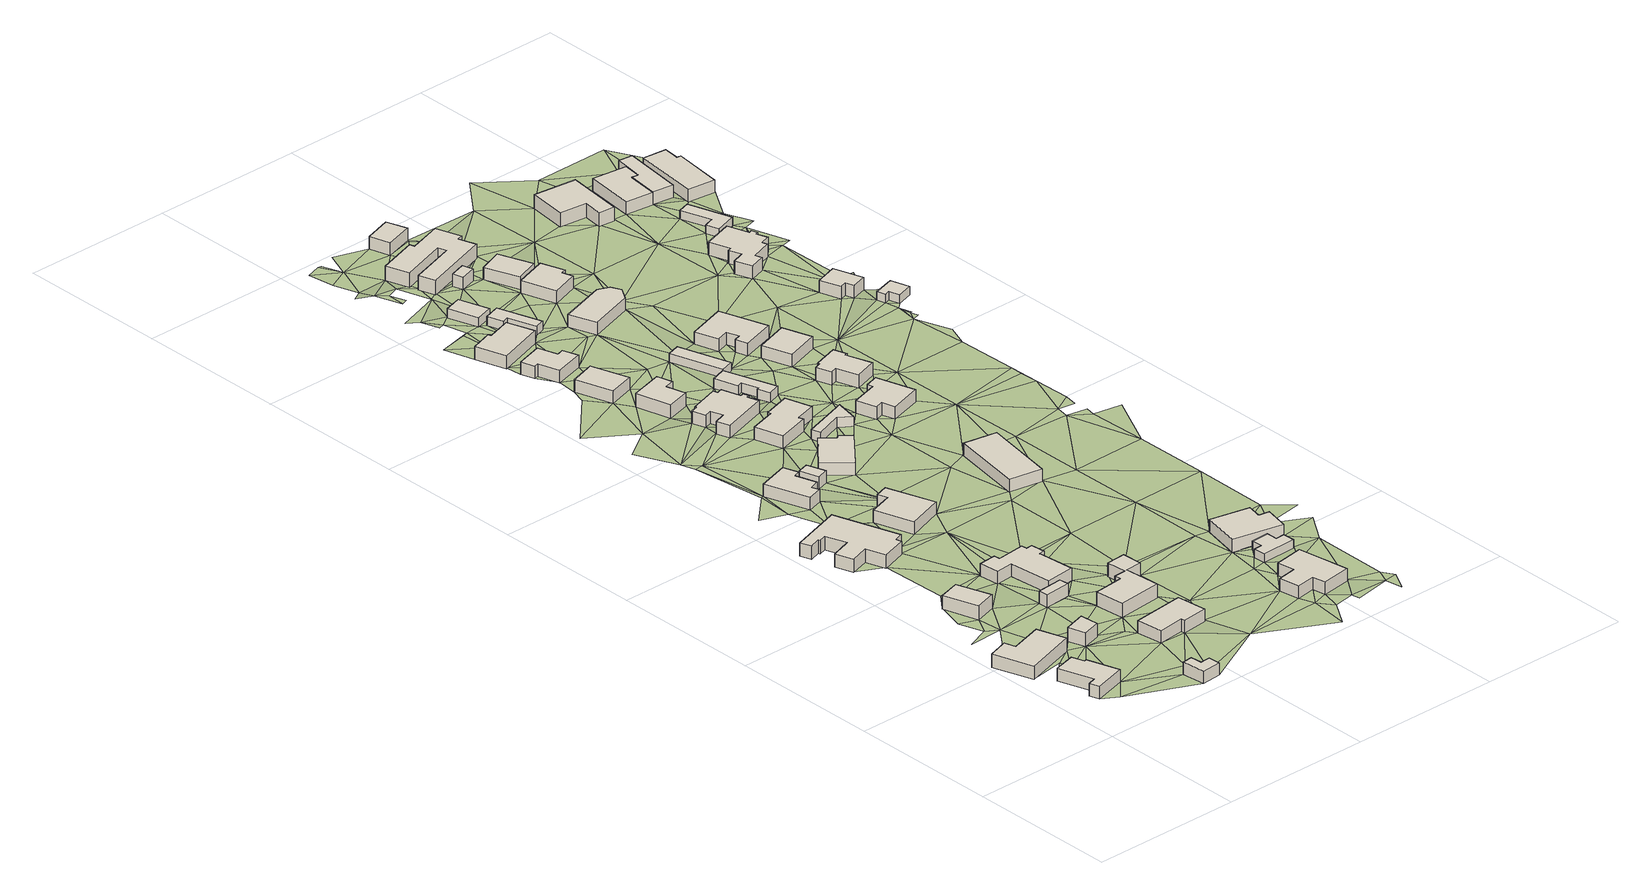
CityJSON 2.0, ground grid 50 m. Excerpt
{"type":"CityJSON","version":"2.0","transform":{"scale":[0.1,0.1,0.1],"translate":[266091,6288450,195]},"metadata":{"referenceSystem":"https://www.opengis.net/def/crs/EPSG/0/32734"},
"CityObjects":{
"building1":{"type":"Building","attributes":{"address":"33 Khorhamer Street Mamre 7347 Cape Town","building":"house","building:levels":"1","building_height":4.1,"roof_height":201.24,"ground_height":197.14,"plus_code":"4FRWFFJJ+WM4"},"geometry":[{"type":"Solid","lod":"1","boundaries":[[[[0,1,2,3]],[[1,4,5,2]],[[4,6,7,5]],[[6,8,9,7]],[[8,10,11,9]],[[10,12,13,11]],[[12,14,15,13]],[[14,0,3,15]],[[3,2,5,7,9,11,13,15]],[[14,12,10,8,6,4,1,0]]]]}]},
"building2":{"type":"Building","attributes":{"address":"31 Khorhamer Street Mamre 7347 Cape Town","building":"house","building:levels":"1","building_height":4.1,"roof_height":201.37,"ground_height":197.27,"plus_code":"4FRWFFJJ+XMM"},"geometry":[{"type":"Solid","lod":"1","boundaries":[[[[16,17,18,19]],[[17,20,21,18]],[[20,22,23,21]],[[22,24,25,23]],[[24,26,27,25]],[[26,16,19,27]],[[19,18,21,23,25,27]],[[26,24,22,20,17,16]]]]}]},
"building3":{"type":"Building","attributes":{"address":"3 Dias Street Mamre 7347 Cape Town","building":"house","building:levels":"1","building_height":4.1,"roof_height":201.89,"ground_height":197.79,"plus_code":"4FRWFFMJ+4M5"},"geometry":[{"type":"Solid","lod":"1","boundaries":[[[[28,29,30,31]],[[29,32,33,30]],[[32,34,35,33]],[[34,28,31,35]],[[31,30,33,35]],[[34,32,29,28]]]]}]},
"building4":{"type":"Building","attributes":{"address":"36 Akkerboom Avenue Mamre 7347 Cape Town","building":"yes","building:levels":"1","building_height":4.1,"roof_height":201.67,"ground_height":197.57,"plus_code":"4FRWFFJJ+RQQ"},"geometry":[{"type":"Solid","lod":"1","boundaries":[[[[36,37,38,39]],[[37,40,41,38]],[[40,42,43,41]],[[42,44,45,43]],[[44,46,47,45]],[[46,36,39,47]],[[39,38,41,43,45,47]],[[46,44,42,40,37,36]]]]}]},
"building5":{"type":"Building","attributes":{"address":"Khorhamer Street Mamre 7347 Cape Town","building":"yes","building:levels":"1","building_height":4.1,"roof_height":201.79,"ground_height":197.69,"plus_code":"4FRWFFJJ+XQC"},"geometry":[{"type":"Solid","lod":"1","boundaries":[[[[48,49,50,51]],[[49,52,53,50]],[[52,54,55,53]],[[54,48,51,55]],[[51,50,53,55]],[[54,52,49,48]]]]}]},
"building6":{"type":"Building","attributes":{"address":"4 Dias Street Mamre 7347 Cape Town","building":"house","building:levels":"1","building_height":4.1,"roof_height":201.87,"ground_height":197.77,"plus_code":"4FRWFFMJ+7PC"},"geometry":[{"type":"Solid","lod":"1","boundaries":[[[[56,57,58,59]],[[57,60,61,58]],[[60,62,63,61]],[[62,64,65,63]],[[64,66,67,65]],[[66,68,69,67]],[[68,70,71,69]],[[70,72,73,71]],[[72,74,75,73]],[[74,76,77,75]],[[76,78,79,77]],[[78,80,81,79]],[[80,82,83,81]],[[82,56,59,83]],[[59,58,61,63,65,67,69,71,73,75,77,79,81,83]],[[82,80,78,76,74,72,70,68,66,64,62,60,57,56]]]]}]},
"building7":{"type":"Building","attributes":{"address":"Dias Street Mamre 7347 Cape Town","building":"yes","building:levels":"1","building_height":4.1,"roof_height":201.9,"ground_height":197.8,"plus_code":"4FRWFFMJ+3Q5"},"geometry":[{"type":"Solid","lod":"1","boundaries":[[[[84,85,86,87]],[[85,88,89,86]],[[88,90,91,89]],[[90,84,87,91]],[[87,86,89,91]],[[90,88,85,84]]]]}]},
"building8":{"type":"Building","attributes":{"address":"Akkerboom Avenue Mamre 7347 Cape Town","building":"house","building:levels":"1","building_height":4.1,"roof_height":201.79,"ground_height":197.69,"plus_code":"4FRWFFJJ+WRH"},"geometry":[{"type":"Solid","lod":"1","boundaries":[[[[92,93,94,95]],[[93,96,97,94]],[[96,98,99,97]],[[98,100,101,99]],[[100,102,103,101]],[[102,92,95,103]],[[95,94,97,99,101,103]],[[102,100,98,96,93,92]]]]}]},
"building9":{"type":"Building","attributes":{"address":"Dias Street Mamre 7347 Cape Town","building":"house","building:levels":"1","building_height":4.1,"roof_height":201.9,"ground_height":197.8,"plus_code":"4FRWFFMJ+3RM"},"geometry":[{"type":"Solid","lod":"1","boundaries":[[[[104,105,106,107]],[[105,108,109,106]],[[108,110,111,109]],[[110,112,113,111]],[[112,114,115,113]],[[114,116,117,115]],[[116,118,119,117]],[[118,120,121,119]],[[120,122,123,121]],[[122,124,125,123]],[[124,126,127,125]],[[126,104,107,127]],[[107,106,109,111,113,115,117,119,121,123,125,127]],[[126,124,122,120,118,116,114,112,110,108,105,104]]]]}]},
"building10":{"type":"Building","attributes":{"address":"28 Henning Huizen Street Mamre 7347 Cape Town","building":"house","building:levels":"1","building_height":4.1,"roof_height":201.68,"ground_height":197.58,"plus_code":"4FRWFFMJ+9PP"},"geometry":[{"type":"Solid","lod":"1","boundaries":[[[[128,129,130,131]],[[129,132,133,130]],[[132,134,135,133]],[[134,136,137,135]],[[136,138,139,137]],[[138,140,141,139]],[[140,142,143,141]],[[142,128,131,143]],[[131,130,133,135,137,139,141,143]],[[142,140,138,136,134,132,129,128]]]]}]},
"building11":{"type":"Building","attributes":{"address":"34 Akkerboom Avenue Mamre 7347 Cape Town","building":"yes","building:levels":"1","building_height":4.1,"roof_height":202.34,"ground_height":198.24,"plus_code":"4FRWFFMJ+2V6"},"geometry":[{"type":"Solid","lod":"1","boundaries":[[[[144,145,146,147]],[[145,148,149,146]],[[148,150,151,149]],[[150,152,153,151]],[[152,154,155,153]],[[154,156,157,155]],[[156,158,159,157]],[[158,160,161,159]],[[160,162,163,161]],[[162,144,147,163]],[[147,146,149,151,153,155,157,159,161,163]],[[162,160,158,156,154,152,150,148,145,144]]]]}]},
"building12":{"type":"Building","attributes":{"address":"2 Dias Street Mamre 7347 Cape Town","building":"house","building:levels":"1","building_height":4.1,"roof_height":202.18,"ground_height":198.08,"plus_code":"4FRWFFMJ+7QH"},"geometry":[{"type":"Solid","lod":"1","boundaries":[[[[164,165,166,167]],[[165,168,169,166]],[[168,170,171,169]],[[170,172,173,171]],[[172,174,175,173]],[[174,164,167,175]],[[167,166,169,171,173,175]],[[174,172,170,168,165,164]]]]}]},
"building13":{"type":"Building","attributes":{"building":"garage","building:levels":"1","building_height":4.1,"roof_height":202.07,"ground_height":197.97,"plus_code":"4FRWFFMJ+9QV"},"geometry":[{"type":"Solid","lod":"1","boundaries":[[[[176,177,178,179]],[[177,180,181,178]],[[180,182,183,181]],[[182,176,179,183]],[[179,178,181,183]],[[182,180,177,176]]]]}]},
"building14":{"type":"Building","attributes":{"address":"30 Henning Huizen Street Mamre 7347 Cape Town","building":"house","building:levels":"1","building_height":4.1,"roof_height":202.07,"ground_height":197.97,"plus_code":"4FRWFFMJ+CR4"},"geometry":[{"type":"Solid","lod":"1","boundaries":[[[[184,185,186,187]],[[185,188,189,186]],[[188,190,191,189]],[[190,192,193,191]],[[192,194,195,193]],[[194,184,187,195]],[[187,186,189,191,193,195]],[[194,192,190,188,185,184]]]]}]},
"building15":{"type":"Building","attributes":{"address":"17 Groenkloof Street Mamre 7347 Cape Town","building":"house","building:levels":"1","building_height":4.1,"roof_height":201.27,"ground_height":197.17,"plus_code":"4FRWFFMJ+MPQ"},"geometry":[{"type":"Solid","lod":"1","boundaries":[[[[196,197,198,199]],[[197,200,201,198]],[[200,202,203,201]],[[202,196,199,203]],[[199,198,201,203]],[[202,200,197,196]]]]}]},
"building16":{"type":"Building","attributes":{"address":"19 Groenkloof Street Mamre 7347 Cape Town","building":"house","building:levels":"1","building_height":4.1,"roof_height":201.68,"ground_height":197.58,"plus_code":"4FRWFFMJ+JQ3"},"geometry":[{"type":"Solid","lod":"1","boundaries":[[[[204,205,206,207]],[[205,208,209,206]],[[208,210,211,209]],[[210,212,213,211]],[[212,214,215,213]],[[214,204,207,215]],[[207,206,209,211,213,215]],[[214,212,210,208,205,204]]]]}]},
"building17":{"type":"Building","attributes":{"address":"15 Groenkloof Street Mamre 7347 Cape Town","building":"yes","building:levels":"1","building_height":4.1,"roof_height":201.09,"ground_height":196.99,"plus_code":"4FRWFFMJ+PPW"},"geometry":[{"type":"Solid","lod":"1","boundaries":[[[[216,217,218,219]],[[217,220,221,218]],[[220,222,223,221]],[[222,224,225,223]],[[224,226,227,225]],[[226,228,229,227]],[[228,230,231,229]],[[230,216,219,231]],[[219,218,221,223,225,227,229,231]],[[230,228,226,224,222,220,217,216]]]]}]},
"building18":{"type":"Building","attributes":{"address":"21 Groenkloof Street Mamre 7347 Cape Town","building":"house","building:levels":"1","building_height":4.1,"roof_height":201.68,"ground_height":197.58,"plus_code":"4FRWFFMJ+GRR"},"geometry":[{"type":"Solid","lod":"1","boundaries":[[[[232,233,234,235]],[[233,236,237,234]],[[236,238,239,237]],[[238,240,241,239]],[[240,242,243,241]],[[242,244,245,243]],[[244,246,247,245]],[[246,248,249,247]],[[248,250,251,249]],[[250,252,253,251]],[[252,254,255,253]],[[254,256,257,255]],[[256,258,259,257]],[[258,260,261,259]],[[260,262,263,261]],[[262,232,235,263]],[[235,234,237,239,241,243,245,247,249,251,253,255,257,259,261,263]],[[262,260,258,256,254,252,250,248,246,244,242,240,238,236,233,232]]]]}]},
"building19":{"type":"Building","attributes":{"address":"13 Groenkloof Street Mamre 7347 Cape Town","building":"house","building:levels":"1","building_height":4.1,"roof_height":201.09,"ground_height":196.99,"plus_code":"4FRWFFMJ+RP4"},"geometry":[{"type":"Solid","lod":"1","boundaries":[[[[264,265,266,267]],[[265,268,269,266]],[[268,270,271,269]],[[270,272,273,271]],[[272,274,275,273]],[[274,264,267,275]],[[267,266,269,271,273,275]],[[274,272,270,268,265,264]]]]}]},
"building20":{"type":"Building","attributes":{"address":"23 Groenkloof Street Mamre 7347 Cape Town","building":"house","building:levels":"1","building_height":4.1,"roof_height":201.88,"ground_height":197.78,"plus_code":"4FRWFFMJ+FRW"},"geometry":[{"type":"Solid","lod":"1","boundaries":[[[[276,277,278,279]],[[277,280,281,278]],[[280,282,283,281]],[[282,284,285,283]],[[284,286,287,285]],[[286,288,289,287]],[[288,290,291,289]],[[290,276,279,291]],[[279,278,281,283,285,287,289,291]],[[290,288,286,284,282,280,277,276]]]]}]},
"building21":{"type":"Building","attributes":{"address":"23 Akkerboom Avenue Mamre 7347 Cape Town","building":"house","building:levels":"1","building_height":4.1,"roof_height":202.35,"ground_height":198.25,"plus_code":"4FRWFFJM+V2Q"},"geometry":[{"type":"Solid","lod":"1","boundaries":[[[[292,293,294,295]],[[293,296,297,294]],[[296,298,299,297]],[[298,300,301,299]],[[300,302,303,301]],[[302,304,305,303]],[[304,306,307,305]],[[306,292,295,307]],[[295,294,297,299,301,303,305,307]],[[306,304,302,300,298,296,293,292]]]]}]},
"building22":{"type":"Building","attributes":{"building":"cabin","building:levels":"1","building_height":2.8,"roof_height":200.97,"ground_height":198.17,"plus_code":"4FRWFFMJ+FV9"},"geometry":[{"type":"Solid","lod":"1","boundaries":[[[[308,309,310,311]],[[309,312,313,310]],[[312,314,315,313]],[[314,316,317,315]],[[316,308,311,317]],[[311,310,313,315,317]],[[316,314,312,309,308]]]]}]},
"building23":{"type":"Building","attributes":{"building":"cabin","building:levels":"1","building_height":2.8,"roof_height":199.63,"ground_height":196.83,"plus_code":"4FRWFFMJ+VQJ"},"geometry":[{"type":"Solid","lod":"1","boundaries":[[[[318,319,320,321]],[[319,322,323,320]],[[322,324,325,323]],[[324,318,321,325]],[[321,320,323,325]],[[324,322,319,318]]]]}]},
"building24":{"type":"Building","attributes":{"building":"cabin","building:levels":"1","building_height":2.8,"roof_height":201.23,"ground_height":198.43,"plus_code":"4FRWFFJM+X32"},"geometry":[{"type":"Solid","lod":"1","boundaries":[[[[326,327,328,329]],[[327,330,331,328]],[[330,332,333,331]],[[332,334,335,333]],[[334,336,337,335]],[[336,338,339,337]],[[338,340,341,339]],[[340,326,329,341]],[[329,328,331,333,335,337,339,341]],[[340,338,336,334,332,330,327,326]]]]}]},
"building25":{"type":"Building","attributes":{"building":"cabin","building:levels":"1","building_height":2.8,"roof_height":199.84,"ground_height":197.04,"plus_code":"4FRWFFMJ+RQG"},"geometry":[{"type":"Solid","lod":"1","boundaries":[[[[342,343,344,345]],[[343,346,347,344]],[[346,348,349,347]],[[348,350,351,349]],[[350,352,353,351]],[[352,342,345,353]],[[345,344,347,349,351,353]],[[352,350,348,346,343,342]]]]}]},
"building26":{"type":"Building","attributes":{"address":"Khorhamer Street Mamre 7347 Cape Town","building":"civic","building:levels":"1","building_height":4.1,"roof_height":202.61,"ground_height":198.51,"plus_code":"4FRWFFMJ+7XC"},"geometry":[{"type":"Solid","lod":"1","boundaries":[[[[354,355,356,357]],[[355,358,359,356]],[[358,360,361,359]],[[360,354,357,361]],[[357,356,359,361]],[[360,358,355,354]]]]}]},
"building27":{"type":"Building","attributes":{"building":"cabin","building:levels":"1","building_height":2.8,"roof_height":200.78,"ground_height":197.98,"plus_code":"4FRWFFMJ+HVF"},"geometry":[{"type":"Solid","lod":"1","boundaries":[[[[362,363,364,365]],[[363,366,367,364]],[[366,368,369,367]],[[368,370,371,369]],[[370,372,373,371]],[[372,374,375,373]],[[374,376,377,375]],[[376,362,365,377]],[[365,364,367,369,371,373,375,377]],[[376,374,372,370,368,366,363,362]]]]}]},
"building28":{"type":"Building","attributes":{"address":"21 Akkerboom Avenue Mamre 7347 Cape Town","building":"house","building:levels":"1","building_height":4.1,"roof_height":202.64,"ground_height":198.54,"plus_code":"4FRWFFMM+232"},"geometry":[{"type":"Solid","lod":"1","boundaries":[[[[378,379,380,381]],[[379,382,383,380]],[[382,384,385,383]],[[384,386,387,385]],[[386,388,389,387]],[[388,378,381,389]],[[381,380,383,385,387,389]],[[388,386,384,382,379,378]]]]}]},
"building29":{"type":"Building","attributes":{"building":"cabin","building:levels":"1","building_height":2.8,"roof_height":200.25,"ground_height":197.45,"plus_code":"4FRWFFMJ+JVV"},"geometry":[{"type":"Solid","lod":"1","boundaries":[[[[390,391,392,393]],[[391,394,395,392]],[[394,396,397,395]],[[396,390,393,397]],[[393,392,395,397]],[[396,394,391,390]]]]}]},
"building30":{"type":"Building","attributes":{"address":"26 Akkerboom Avenue Mamre 7347 Cape Town","building":"house","building:levels":"1","building_height":4.1,"roof_height":202.27,"ground_height":198.17,"plus_code":"4FRWFFMJ+FX2"},"geometry":[{"type":"Solid","lod":"1","boundaries":[[[[398,399,400,401]],[[399,402,403,400]],[[402,404,405,403]],[[404,406,407,405]],[[406,408,409,407]],[[408,410,411,409]],[[410,412,413,411]],[[412,398,401,413]],[[401,400,403,405,407,409,411,413]],[[412,410,408,406,404,402,399,398]]]]}]},
"building31":{"type":"Building","attributes":{"building":"garage","building:levels":"1","building_height":4.1,"roof_height":200.8,"ground_height":196.7,"plus_code":"4FRWFFMJ+WRJ"},"geometry":[{"type":"Solid","lod":"1","boundaries":[[[[414,415,416,417]],[[415,418,419,416]],[[418,420,421,419]],[[420,414,417,421]],[[417,416,419,421]],[[420,418,415,414]]]]}]},
"building32":{"type":"Building","attributes":{"address":"16 Akkerboom Avenue Mamre 7347 Cape Town","building":"house","building:levels":"1","building_height":4.1,"roof_height":201.36,"ground_height":197.26,"plus_code":"4FRWFFMJ+QVM"},"geometry":[{"type":"Solid","lod":"1","boundaries":[[[[422,423,424,425]],[[423,426,427,424]],[[426,428,429,427]],[[428,430,431,429]],[[430,432,433,431]],[[432,422,425,433]],[[425,424,427,429,431,433]],[[432,430,428,426,423,422]]]]}]},
"building33":{"type":"Building","attributes":{"address":"10 Akkerboom Avenue Mamre 7347 Cape Town","building":"house","building:levels":"1","building_height":4.1,"roof_height":200.8,"ground_height":196.7,"plus_code":"4FRWFFMJ+XQM"},"geometry":[{"type":"Solid","lod":"1","boundaries":[[[[434,435,436,437]],[[435,438,439,436]],[[438,440,441,439]],[[440,442,443,441]],[[442,444,445,443]],[[444,446,447,445]],[[446,448,449,447]],[[448,450,451,449]],[[450,452,453,451]],[[452,454,455,453]],[[454,456,457,455]],[[456,434,437,457]],[[437,436,439,441,443,445,447,449,451,453,455,457]],[[456,454,452,450,448,446,444,442,440,438,435,434]]]]}]},
"building34":{"type":"Building","attributes":{"address":"24 Akkerboom Avenue Mamre 7347 Cape Town","building":"house","building:levels":"1","building_height":4.1,"roof_height":202.27,"ground_height":198.17,"plus_code":"4FRWFFMJ+GXM"},"geometry":[{"type":"Solid","lod":"1","boundaries":[[[[458,459,460,461]],[[459,462,463,460]],[[462,464,465,463]],[[464,466,467,465]],[[466,468,469,467]],[[468,470,471,469]],[[470,472,473,471]],[[472,474,475,473]],[[474,476,477,475]],[[476,458,461,477]],[[461,460,463,465,467,469,471,473,475,477]],[[476,474,472,470,468,466,464,462,459,458]]]]}]},
"building35":{"type":"Building","attributes":{"address":"8 Akkerboom Avenue Mamre 7347 Cape Town","building":"house","building:levels":"1","building_height":4.1,"roof_height":200.41,"ground_height":196.31,"plus_code":"4FRWFFPJ+3R2"},"geometry":[{"type":"Solid","lod":"1","boundaries":[[[[478,479,480,481]],[[479,482,483,480]],[[482,484,485,483]],[[484,478,481,485]],[[481,480,483,485]],[[484,482,479,478]]]]}]},
"building36":{"type":"Building","attributes":{"address":"14 Akkerboom Avenue Mamre 7347 Cape Town","building":"house","building:levels":"1","building_height":4.1,"roof_height":201.14,"ground_height":197.04,"plus_code":"4FRWFFMJ+VVF"},"geometry":[{"type":"Solid","lod":"1","boundaries":[[[[486,487,488,489]],[[487,490,491,488]],[[490,492,493,491]],[[492,494,495,493]],[[494,496,497,495]],[[496,486,489,497]],[[489,488,491,493,495,497]],[[496,494,492,490,487,486]]]]}]},
"building37":{"type":"Building","attributes":{"address":"12 Akkerboom Avenue Mamre 7347 Cape Town","building":"house","building:levels":"1","building_height":4.1,"roof_height":200.8,"ground_height":196.7,"plus_code":"4FRWFFMJ+WV6"},"geometry":[{"type":"Solid","lod":"1","boundaries":[[[[498,499,500,501]],[[499,502,503,500]],[[502,504,505,503]],[[504,498,501,505]],[[501,500,503,505]],[[504,502,499,498]]]]}]},
"building38":{"type":"Building","attributes":{"address":"20 Akkerboom Avenue Mamre 7347 Cape Town","building":"house","building:levels":"1","building_height":4.1,"roof_height":202,"ground_height":197.9,"plus_code":"4FRWFFMJ+MW8"},"geometry":[{"type":"Solid","lod":"1","boundaries":[[[[506,507,508,509]],[[507,510,511,508]],[[510,512,513,511]],[[512,514,515,513]],[[514,516,517,515]],[[516,518,519,517]],[[518,520,521,519]],[[520,506,509,521]],[[509,508,511,513,515,517,519,521]],[[520,518,516,514,512,510,507,506]]]]}]},
"building39":{"type":"Building","attributes":{"address":"22 Akkerboom Avenue Mamre 7347 Cape Town","building":"house","building:levels":"1","building_height":4.1,"roof_height":202.08,"ground_height":197.98,"plus_code":"4FRWFFMJ+HXV"},"geometry":[{"type":"Solid","lod":"1","boundaries":[[[[522,523,524,525]],[[523,526,527,524]],[[526,528,529,527]],[[528,522,525,529]],[[525,524,527,529]],[[528,526,523,522]]]]}]},
"building40":{"type":"Building","attributes":{"address":"7 Cassia End Crescent Mamre 7347 Cape Town","building":"house","building:levels":"1","building_height":4.1,"roof_height":202.13,"ground_height":198.03,"plus_code":"4FRWFFMM+M43"},"geometry":[{"type":"Solid","lod":"1","boundaries":[[[[530,531,532,533]],[[531,534,535,532]],[[534,536,537,535]],[[536,538,539,537]],[[538,540,541,539]],[[540,530,533,541]],[[533,532,535,537,539,541]],[[540,538,536,534,531,530]]]]}]},
"building41":{"type":"Building","attributes":{"address":"2 Bauhinia Crescent Mamre 7347 Cape Town","building":"construction","building:levels":"1","building_height":4.1,"roof_height":201.1,"ground_height":197,"plus_code":"4FRWFFMM+X2F"},"geometry":[{"type":"Solid","lod":"1","boundaries":[[[[542,543,544,545]],[[543,546,547,544]],[[546,548,549,547]],[[548,550,551,549]],[[550,552,553,551]],[[552,542,545,553]],[[545,544,547,549,551,553]],[[552,550,548,546,543,542]]]]}]},
"building42":{"type":"Building","attributes":{"address":"9 Akkerboom Avenue Mamre 7347 Cape Town","building":"house","building:levels":"1","building_height":4.1,"roof_height":201.78,"ground_height":197.68,"plus_code":"4FRWFFMM+Q3H"},"geometry":[{"type":"Solid","lod":"1","boundaries":[[[[554,555,556,557]],[[555,558,559,556]],[[558,560,561,559]],[[560,562,563,561]],[[562,564,565,563]],[[564,566,567,565]],[[566,568,569,567]],[[568,570,571,569]],[[570,572,573,571]],[[572,574,575,573]],[[574,576,577,575]],[[576,578,579,577]],[[578,580,581,579]],[[580,582,583,581]],[[582,584,585,583]],[[584,554,557,585]],[[557,556,559,561,563,565,567,569,571,573,575,577,579,581,583,585]],[[584,582,580,578,576,574,572,570,568,566,564,562,560,558,555,554]]]]}]},
"building43":{"type":"Building","attributes":{"building":"cabin","building:levels":"1","building_height":2.8,"roof_height":201.1,"ground_height":198.3,"plus_code":"4FRWFFMM+J52"},"geometry":[{"type":"Solid","lod":"1","boundaries":[[[[586,587,588,589]],[[587,590,591,588]],[[590,592,593,591]],[[592,594,595,593]],[[594,596,597,595]],[[596,586,589,597]],[[589,588,591,593,595,597]],[[596,594,592,590,587,586]]]]}]},
"building44":{"type":"Building","attributes":{"address":"Akkerboom Avenue Mamre 7347 Cape Town","building":"cabin","building:levels":"1","building_height":2.8,"roof_height":200.29,"ground_height":197.49,"plus_code":"4FRWFFMM+V43"},"geometry":[{"type":"Solid","lod":"1","boundaries":[[[[598,599,600,601]],[[599,602,603,600]],[[602,604,605,603]],[[604,606,607,605]],[[606,608,609,607]],[[608,598,601,609]],[[601,600,603,605,607,609]],[[608,606,604,602,599,598]]]]}]},
"building45":{"type":"Building","attributes":{"address":"4 Bauhinia Crescent Mamre 7347 Cape Town","building":"house","building:levels":"1","building_height":4.1,"roof_height":201.1,"ground_height":197,"plus_code":"4FRWFFMM+W3P"},"geometry":[{"type":"Solid","lod":"1","boundaries":[[[[610,611,612,613]],[[611,614,615,612]],[[614,616,617,615]],[[616,618,619,617]],[[618,620,621,619]],[[620,610,613,621]],[[613,612,615,617,619,621]],[[620,618,616,614,611,610]]]]}]},
"building46":{"type":"Building","attributes":{"building":"garage","building:levels":"1","building_height":4.1,"roof_height":201.23,"ground_height":197.13,"plus_code":"4FRWFFMM+W4M"},"geometry":[{"type":"Solid","lod":"1","boundaries":[[[[622,623,624,625]],[[623,626,627,624]],[[626,628,629,627]],[[628,630,631,629]],[[630,632,633,631]],[[632,634,635,633]],[[634,622,625,635]],[[625,624,627,629,631,633,635]],[[634,632,630,628,626,623,622]]]]}]},
"building47":{"type":"Building","attributes":{"address":"6 Bauhinia Crescent Mamre 7347 Cape Town","building":"house","building:levels":"1","building_height":4.1,"roof_height":201.23,"ground_height":197.13,"plus_code":"4FRWFFMM+W5F"},"geometry":[{"type":"Solid","lod":"1","boundaries":[[[[636,637,638,639]],[[637,640,641,638]],[[640,642,643,641]],[[642,644,645,643]],[[644,646,647,645]],[[646,636,639,647]],[[639,638,641,643,645,647]],[[646,644,642,640,637,636]]]]}]},
"terrain1":{"type":"TINRelief","geometry":[{"type":"CompositeSurface","lod":"1","boundaries":[[[0,648,1]],[[649,650,651]],[[649,652,653]],[[651,654,655]],[[656,657,658]],[[648,36,1]],[[651,652,649]],[[659,660,661]],[[657,660,658]],[[651,655,52]],[[655,1,52]],[[37,36,648]],[[32,662,661]],[[652,651,52]],[[661,660,32]],[[663,662,32]],[[657,652,49]],[[36,664,1]],[[49,652,52]],[[34,32,660]],[[52,1,93]],[[657,49,665]],[[88,660,657]],[[666,667,663]],[[1,664,93]],[[664,36,46]],[[46,44,42]],[[660,85,34]],[[46,42,664]],[[88,657,665]],[[668,669,670]],[[671,672,52]],[[85,660,88]],[[666,673,667]],[[93,92,52]],[[52,92,671]],[[674,666,34]],[[669,667,673]],[[664,42,98]],[[665,672,156]],[[34,85,674]],[[664,98,93]],[[672,671,156]],[[666,674,673]],[[40,675,42]],[[665,676,88]],[[677,678,57]],[[679,669,673]],[[671,92,156]],[[156,676,665]],[[674,85,110]],[[680,88,676]],[[98,96,93]],[[680,90,88]],[[85,84,110]],[[42,675,98]],[[681,682,679]],[[683,684,685]],[[686,674,110]],[[676,90,680]],[[92,687,156]],[[685,678,688]],[[170,678,677]],[[170,677,681]],[[679,673,689]],[[685,132,683]],[[112,110,84]],[[132,685,688]],[[679,689,681]],[[112,84,90]],[[90,676,690]],[[691,692,693]],[[692,689,673]],[[170,681,172]],[[694,688,678]],[[675,695,98]],[[696,683,132]],[[112,90,690]],[[690,676,697]],[[172,681,689]],[[693,698,691]],[[687,699,156]],[[678,170,165]],[[691,689,692]],[[696,132,700]],[[165,694,678]],[[696,700,701]],[[132,129,700]],[[689,691,698]],[[702,112,703]],[[701,704,705]],[[694,706,138]],[[695,707,687]],[[708,112,690]],[[703,112,708]],[[698,709,710]],[[168,165,170]],[[687,707,699]],[[706,694,177]],[[690,711,708]],[[689,174,172]],[[142,706,177]],[[177,176,142]],[[165,164,694]],[[694,164,177]],[[701,700,712]],[[699,713,714]],[[699,707,713]],[[298,695,675]],[[703,708,715]],[[176,182,129]],[[200,716,704]],[[164,180,177]],[[704,701,238]],[[717,698,710]],[[710,703,717]],[[700,129,277]],[[707,695,298]],[[180,164,718]],[[716,200,719]],[[164,174,718]],[[180,184,182]],[[698,720,689]],[[703,715,717]],[[715,713,721]],[[277,129,182]],[[701,712,240]],[[700,722,712]],[[238,701,240]],[[718,185,180]],[[723,724,675]],[[276,722,700]],[[180,185,184]],[[174,689,720]],[[700,277,276]],[[675,724,300]],[[298,675,300]],[[184,194,182]],[[214,200,704]],[[204,704,238]],[[204,214,704]],[[698,717,720]],[[382,713,707]],[[719,200,197]],[[182,194,277]],[[174,725,718]],[[707,298,726]],[[727,240,712]],[[728,721,713]],[[222,220,729]],[[233,204,238]],[[728,715,721]],[[217,730,731]],[[718,725,185]],[[238,236,233]],[[727,242,240]],[[723,732,724]],[[200,214,733]],[[196,729,197]],[[274,272,734]],[[722,276,288]],[[720,735,174]],[[736,204,233]],[[382,707,726]],[[217,216,730]],[[731,730,216]],[[724,302,300]],[[277,194,309]],[[724,732,304]],[[737,717,715]],[[735,725,174]],[[272,738,734]],[[733,214,739]],[[226,729,196]],[[302,724,304]],[[288,276,290]],[[190,194,192]],[[280,277,309]],[[190,740,194]],[[233,741,736]],[[734,738,742]],[[743,722,288]],[[309,194,740]],[[713,382,728]],[[298,744,745]],[[726,298,745]],[[732,746,304]],[[747,731,216]],[[748,736,749]],[[741,233,232]],[[228,216,230]],[[720,717,750]],[[742,738,272]],[[185,751,752]],[[749,736,741]],[[270,268,272]],[[753,754,755]],[[737,715,728]],[[196,733,756]],[[185,725,751]],[[726,745,340]],[[268,742,272]],[[757,740,190]],[[228,747,216]],[[196,756,226]],[[757,190,752]],[[746,758,304]],[[739,756,733]],[[232,260,741]],[[232,262,260]],[[755,754,759]],[[340,338,726]],[[280,309,760]],[[735,720,750]],[[382,726,338]],[[742,761,754]],[[755,762,763]],[[282,280,760]],[[363,749,741]],[[743,288,764]],[[256,260,258]],[[254,252,743]],[[742,268,761]],[[765,340,745]],[[754,761,759]],[[750,717,737]],[[766,767,768]],[[363,741,260]],[[746,769,770]],[[725,735,358]],[[771,228,226]],[[739,749,391]],[[382,338,334]],[[256,366,260]],[[762,755,759]],[[772,757,752]],[[254,743,773]],[[346,761,268]],[[254,372,256]],[[774,775,766]],[[334,338,336]],[[746,770,758]],[[382,776,728]],[[348,346,268]],[[777,760,309]],[[268,747,778]],[[260,366,363]],[[772,752,751]],[[747,228,771]],[[764,773,743]],[[774,779,775]],[[350,348,268]],[[256,372,366]],[[756,739,391]],[[391,749,363]],[[350,268,778]],[[254,773,372]],[[767,780,781]],[[782,761,346]],[[780,783,781]],[[784,382,334]],[[785,766,775]],[[751,725,358]],[[756,423,226]],[[440,767,766]],[[340,765,786]],[[737,728,776]],[[368,366,372]],[[762,759,319]],[[368,372,370]],[[346,787,782]],[[783,780,788]],[[773,764,789]],[[778,747,422]],[[785,440,766]],[[226,423,771]],[[790,764,760]],[[780,767,440]],[[791,758,770]],[[792,382,784]],[[772,751,793]],[[794,363,362]],[[795,788,780]],[[747,771,422]],[[796,765,758]],[[794,391,363]],[[319,797,762]],[[762,798,785]],[[790,760,777]],[[778,422,799]],[[770,800,801]],[[790,789,764]],[[404,777,772]],[[756,391,423]],[[784,802,803]],[[785,804,440]],[[804,785,798]],[[762,797,798]],[[404,772,793]],[[737,805,750]],[[770,801,791]],[[319,782,415]],[[791,796,758]],[[751,806,793]],[[765,796,786]],[[803,792,784]],[[415,797,319]],[[777,404,790]],[[787,799,807]],[[792,803,786]],[[808,794,362]],[[771,423,422]],[[487,782,787]],[[390,423,391]],[[789,809,362]],[[810,793,806]],[[786,796,792]],[[440,482,780]],[[751,358,811]],[[812,750,805]],[[414,797,415]],[[490,799,422]],[[789,790,464]],[[808,362,809]],[[813,750,812]],[[814,780,479]],[[404,399,790]],[[737,776,815]],[[415,782,487]],[[816,817,776]],[[818,804,798]],[[807,487,787]],[[799,490,807]],[[414,420,797]],[[819,816,820]],[[811,806,751]],[[809,789,464]],[[510,390,808]],[[358,813,811]],[[402,399,404]],[[479,780,482]],[[815,805,737]],[[464,790,821]],[[423,390,822]],[[440,823,482]],[[824,819,792]],[[792,796,824]],[[825,790,399]],[[507,390,510]],[[790,825,821]],[[817,816,819]],[[809,523,808]],[[808,516,510]],[[415,502,418]],[[776,817,815]],[[808,826,516]],[[487,502,415]],[[487,807,490]],[[826,808,523]],[[818,827,804]],[[490,422,432]],[[507,822,390]],[[797,420,828]],[[526,809,464]],[[420,418,829]],[[811,813,812]],[[811,830,806]],[[523,809,526]],[[464,462,459]],[[831,821,825]],[[464,459,526]],[[832,825,399]],[[418,502,829]],[[502,487,833]],[[510,516,512]],[[817,819,834]],[[514,512,516]],[[835,812,805]],[[482,823,836]],[[828,420,829]],[[837,833,487]],[[829,502,499]],[[459,838,526]],[[825,832,839]],[[840,490,432]],[[826,523,520]],[[841,842,823]],[[843,822,507]],[[844,805,815]],[[482,836,484]],[[830,845,832]],[[499,828,829]],[[843,507,506]],[[833,837,846]],[[823,842,836]],[[830,811,845]],[[840,432,847]],[[811,812,848]],[[849,526,838]],[[844,835,805]],[[832,845,839]],[[843,850,822]],[[523,851,520]],[[852,839,853]],[[840,854,855]],[[842,484,836]],[[853,839,845]],[[848,812,835]],[[856,828,857]],[[847,858,840]],[[847,850,858]],[[840,858,854]],[[854,858,837]],[[859,838,853]],[[859,849,838]],[[853,845,859]],[[860,499,846]],[[860,828,499]],[[846,837,860]],[[851,849,859]],[[828,860,857]],[[861,845,811]],[[506,520,862]],[[851,862,520]],[[844,863,835]],[[864,811,848]],[[837,858,860]],[[484,842,865]],[[866,850,843]],[[865,842,857]],[[506,866,843]],[[863,867,835]],[[859,862,851]],[[811,864,868]],[[844,869,863]],[[870,871,848]],[[811,868,861]],[[872,858,850]],[[865,857,860]],[[871,864,848]],[[845,873,859]],[[506,862,874]],[[861,875,845]],[[874,866,506]],[[866,872,850]],[[860,858,876]],[[862,859,534]],[[864,861,868]],[[873,845,875]],[[865,860,546]],[[858,872,876]],[[877,546,860]],[[859,538,534]],[[876,877,860]],[[878,859,873]],[[874,862,531]],[[586,538,859]],[[531,862,534]],[[587,859,878]],[[586,859,587]],[[866,874,879]],[[880,866,879]],[[865,546,881]],[[875,882,873]],[[872,866,883]],[[883,866,880]],[[531,884,874]],[[879,885,880]],[[877,876,886]],[[536,534,538]],[[887,888,873]],[[889,873,888]],[[880,890,883]],[[873,889,878]],[[876,872,891]],[[889,888,892]],[[889,892,878]],[[530,884,531]],[[587,878,592]],[[540,538,586]],[[592,590,587]],[[872,883,606]],[[893,894,884]],[[614,891,872]],[[530,893,884]],[[895,881,546]],[[540,586,596]],[[530,540,896]],[[883,608,606]],[[872,602,614]],[[883,568,608]],[[602,872,606]],[[895,546,543]],[[896,540,897]],[[898,893,899]],[[891,614,611]],[[530,900,893]],[[530,896,900]],[[891,611,543]],[[901,902,568]],[[903,899,904]],[[899,893,900]],[[602,606,604]],[[899,900,904]],[[598,608,568]],[[602,628,614]],[[902,905,568]],[[905,902,904]],[[900,906,904]],[[598,568,905]],[[602,599,628]],[[904,906,905]],[[634,895,543]],[[543,611,634]],[[598,907,599]],[[628,599,908]],[[598,905,909]],[[598,909,907]],[[907,908,599]],[[630,628,908]],[[634,611,622]],[[910,895,634]],[[908,907,911]],[[908,636,630]],[[632,630,636]],[[910,634,632]],[[632,636,646]],[[910,632,646]]]}]}
},
"vertices":[
[107,166,21],[214,198,21],[214,198,62],[107,166,62],[180,304,21],[180,304,62],[173,302,21],[173,302,62],[159,343,21],[159,343,62],[86,324,21],[86,324,62],[124,208,21],[124,208,62],[96,199,21],[96,199,62],
[220,428,20],[189,524,20],[189,524,64],[220,428,64],[81,492,20],[81,492,64],[70,529,20],[70,529,64],[1,507,20],[1,507,64],[43,374,20],[43,374,64],
[185,859,24],[114,838,24],[114,838,69],[185,859,69],[150,724,24],[150,724,69],[223,745,24],[223,745,69],
[370,101,26],[377,23,26],[377,23,67],[370,101,67],[442,28,26],[442,28,67],[439,68,26],[439,68,67],[406,66,26],[406,66,67],[403,104,26],[403,104,67],
[329,487,23],[256,465,23],[256,465,68],[329,487,68],[274,407,23],[274,407,68],[335,426,23],[335,426,68],
[190,1386,25],[16,1331,25],[16,1331,69],[190,1386,69],[28,1294,25],[28,1294,69],[65,1306,25],[65,1306,69],[67,1301,25],[67,1301,69],[93,1309,25],[93,1309,69],[116,1240,25],[116,1240,69],[47,1218,25],[47,1218,69],[66,1159,25],[66,1159,69],[130,1179,25],[130,1179,69],[151,1114,25],[151,1114,69],[236,1141,25],[236,1141,69],[231,1160,25],[231,1160,69],[260,1170,25],[260,1170,69],
[421,677,28],[334,670,28],[334,670,69],[421,677,69],[337,638,28],[337,638,69],[424,645,28],[424,645,69],
[431,359,27],[441,271,27],[441,271,68],[431,359,68],[527,281,27],[527,281,68],[529,269,27],[529,269,68],[615,278,27],[615,278,68],[604,377,27],[604,377,68],
[316,897,28],[322,830,28],[322,830,69],[316,897,69],[380,836,28],[380,836,69],[393,693,28],[393,693,69],[490,702,28],[490,702,69],[479,824,28],[479,824,69],[497,826,28],[497,826,69],[493,874,28],[493,874,69],[472,872,28],[472,872,69],[470,891,28],[470,891,69],[376,882,28],[376,882,69],[374,902,28],[374,902,69],
[286,1628,26],[270,1679,26],[270,1679,67],[286,1628,67],[165,1647,26],[165,1647,67],[212,1501,26],[212,1501,67],[263,1517,26],[263,1517,67],[255,1541,26],[255,1541,67],[286,1551,26],[286,1551,67],[264,1621,26],[264,1621,67],
[646,654,27],[582,650,27],[582,650,73],[646,654,73],[586,583,27],[586,583,73],[546,581,27],[546,581,73],[548,560,27],[548,560,73],[448,551,27],[448,551,73],[457,454,27],[457,454,73],[605,467,27],[605,467,73],[595,584,27],[595,584,73],[650,587,27],[650,587,73],
[402,1392,31],[359,1378,31],[359,1378,72],[402,1392,72],[370,1346,31],[370,1346,72],[291,1321,31],[291,1321,72],[331,1193,31],[331,1193,72],[455,1235,31],[455,1235,72],
[286,1628,30],[306,1565,30],[306,1565,71],[286,1628,71],[344,1577,30],[344,1577,71],[324,1639,30],[324,1639,71],
[358,1623,30],[436,1555,30],[436,1555,71],[358,1623,71],[537,1671,30],[537,1671,71],[502,1701,30],[502,1701,71],[493,1692,30],[493,1692,71],[450,1729,30],[450,1729,71],
[257,2476,22],[171,2449,22],[171,2449,63],[257,2476,63],[209,2327,22],[209,2327,63],[296,2353,22],[296,2353,63],
[273,2155,22],[350,2176,22],[350,2176,67],[273,2155,67],[333,2239,22],[333,2239,67],[366,2247,22],[366,2247,67],[352,2299,22],[352,2299,67],[243,2270,22],[243,2270,67],
[217,2655,20],[128,2629,20],[128,2629,61],[217,2655,61],[141,2584,20],[141,2584,61],[156,2588,20],[156,2588,61],[177,2517,20],[177,2517,61],[276,2546,20],[276,2546,61],[260,2597,20],[260,2597,61],[237,2590,20],[237,2590,61],
[415,2131,26],[316,2100,26],[316,2100,67],[415,2131,67],[318,2095,26],[318,2095,67],[293,2087,26],[293,2087,67],[306,2044,26],[306,2044,67],[331,2052,26],[331,2052,67],[344,2010,26],[344,2010,67],[305,1998,26],[305,1998,67],[319,1953,26],[319,1953,67],[475,2001,26],[475,2001,67],[463,2040,26],[463,2040,67],[473,2044,26],[473,2044,67],[467,2061,26],[467,2061,67],[456,2058,26],[456,2058,67],[437,2121,26],[437,2121,67],[419,2115,26],[419,2115,67],
[123,2681,18],[278,2731,18],[278,2731,61],[123,2681,61],[249,2821,18],[249,2821,61],[167,2795,18],[167,2795,61],[164,2805,18],[164,2805,61],[90,2781,18],[90,2781,61],
[362,1899,28],[389,1806,28],[389,1806,69],[362,1899,69],[495,1837,28],[495,1837,69],[491,1852,28],[491,1852,69],[561,1873,28],[561,1873,69],[536,1960,28],[536,1960,69],[444,1933,28],[444,1933,69],[447,1923,28],[447,1923,69],
[1035,337,32],[938,322,32],[938,322,73],[1035,337,73],[947,264,32],[947,264,73],[883,254,32],[883,254,73],[894,186,32],[894,186,73],[957,195,32],[957,195,73],[964,151,32],[964,151,73],[1062,166,32],[1062,166,73],
[636,1839,28],[482,1790,28],[482,1790,60],[636,1839,60],[490,1759,28],[490,1759,60],[581,1790,28],[581,1790,60],[620,1762,28],[620,1762,60],
[284,2929,15],[253,3028,15],[253,3028,46],[284,2929,46],[194,3010,15],[194,3010,46],[226,2911,15],[226,2911,46],
[1072,402,34],[1071,442,34],[1071,442,62],[1072,402,62],[1041,441,34],[1041,441,62],[1040,477,34],[1040,477,62],[980,475,34],[980,475,62],[982,440,34],[982,440,62],[954,439,34],[954,439,62],[955,399,34],[955,399,62],
[345,2772,18],[299,2916,18],[299,2916,48],[345,2772,48],[246,2899,18],[246,2899,48],[263,2846,18],[263,2846,48],[282,2852,18],[282,2852,48],[311,2761,18],[311,2761,48],
[798,1162,35],[842,1401,35],[842,1401,76],[798,1162,76],[731,1421,35],[731,1421,76],[688,1182,35],[688,1182,76],
[524,2208,26],[473,2191,26],[473,2191,58],[524,2208,58],[497,2115,26],[497,2115,58],[515,2121,26],[515,2121,58],[532,2067,26],[532,2067,58],[524,2064,26],[524,2064,58],[537,2024,26],[537,2024,58],[579,2038,26],[579,2038,58],
[1087,602,34],[957,631,34],[957,631,76],[1087,602,76],[928,503,34],[928,503,76],[1094,467,34],[1094,467,76],[1112,547,34],[1112,547,76],[1076,554,34],[1076,554,76],
[526,2402,24],[482,2389,24],[482,2389,52],[526,2402,52],[535,2218,24],[535,2218,52],[579,2232,24],[579,2232,52],
[800,1866,32],[755,1852,32],[755,1852,73],[800,1866,73],[760,1834,32],[760,1834,73],[670,1808,32],[670,1808,73],[689,1741,32],[689,1741,73],[717,1749,32],[717,1749,73],[730,1706,32],[730,1706,73],[838,1738,32],[838,1738,73],
[324,3129,17],[334,3094,17],[334,3094,58],[324,3129,58],[387,3110,17],[387,3110,58],[377,3145,17],[377,3145,58],
[404,2730,23],[435,2641,23],[435,2641,64],[404,2730,64],[587,2689,23],[587,2689,64],[613,2731,23],[613,2731,64],[598,2763,23],[598,2763,64],[561,2779,23],[561,2779,64],
[461,3352,10],[350,3317,10],[350,3317,58],[461,3352,58],[345,3333,10],[345,3333,58],[213,3291,10],[213,3291,58],[238,3216,10],[238,3216,58],[392,3265,10],[392,3265,58],[401,3238,10],[401,3238,58],[245,3188,10],[245,3188,58],[263,3133,10],[263,3133,58],[488,3205,10],[488,3205,58],[469,3263,10],[469,3263,58],[488,3269,10],[488,3269,58],
[817,2063,30],[733,2037,30],[733,2037,73],[817,2063,73],[735,2030,30],[735,2030,73],[712,2023,30],[712,2023,73],[728,1973,30],[728,1973,73],[750,1980,30],[750,1980,73],[773,1908,30],[773,1908,73],[850,1933,30],[850,1933,73],[823,2018,30],[823,2018,73],[831,2020,30],[831,2020,73],
[387,3478,13],[295,3449,13],[295,3449,54],[387,3478,54],[316,3382,13],[316,3382,54],[409,3411,13],[409,3411,54],
[546,3001,20],[438,2966,20],[438,2966,61],[546,3001,61],[474,2854,20],[474,2854,61],[566,2884,20],[566,2884,61],[555,2919,20],[555,2919,61],[572,2925,20],[572,2925,61],
[535,3015,17],[494,3126,17],[494,3126,58],[535,3015,58],[414,3097,17],[414,3097,58],[454,2986,17],[454,2986,58],
[727,2448,29],[597,2408,29],[597,2408,70],[727,2448,70],[621,2332,29],[621,2332,70],[662,2345,29],[662,2345,70],[675,2304,29],[675,2304,70],[653,2297,29],[653,2297,70],[665,2257,29],[665,2257,70],[777,2291,29],[777,2291,70],
[795,2256,30],[684,2221,30],[684,2221,71],[795,2256,71],[715,2124,30],[715,2124,71],[826,2159,30],[826,2159,71],
[1128,2403,30],[1054,2380,30],[1054,2380,71],[1128,2403,71],[1076,2312,30],[1076,2312,71],[1098,2319,30],[1098,2319,71],[1107,2290,30],[1107,2290,71],[1159,2306,30],[1159,2306,71],
[914,3090,15],[937,3279,15],[937,3279,61],[914,3090,61],[794,3297,15],[794,3297,61],[778,3171,15],[778,3171,61],[869,3160,15],[869,3160,61],[861,3096,15],[861,3096,61],
[1087,2633,25],[1082,2651,25],[1082,2651,68],[1087,2633,68],[1114,2661,25],[1114,2661,68],[1102,2698,25],[1102,2698,68],[1111,2701,25],[1111,2701,68],[1105,2721,25],[1105,2721,68],[1094,2717,25],[1094,2717,68],[1071,2787,25],[1071,2787,68],[970,2755,25],[970,2755,68],[992,2686,25],[992,2686,68],[981,2683,25],[981,2683,68],[995,2641,25],[995,2641,68],[954,2628,25],[954,2628,68],[972,2571,25],[972,2571,68],[1025,2588,25],[1025,2588,68],[1018,2611,25],[1018,2611,68],
[1143,2234,33],[1152,2206,33],[1152,2206,61],[1143,2234,61],[1168,2211,33],[1168,2211,61],[1179,2177,33],[1179,2177,61],[1233,2193,33],[1233,2193,61],[1214,2255,33],[1214,2255,61],
[1133,2831,25],[1088,2973,25],[1088,2973,53],[1133,2831,53],[1049,2961,25],[1049,2961,53],[1081,2862,25],[1081,2862,53],[1047,2851,25],[1047,2851,53],[1061,2808,25],[1061,2808,53],
[1094,3237,20],[978,3252,20],[978,3252,61],[1094,3237,61],[959,3089,20],[959,3089,61],[1051,3078,20],[1051,3078,61],[1063,3180,20],[1063,3180,61],[1086,3177,20],[1086,3177,61],
[1094,3237,21],[1086,3177,21],[1086,3177,62],[1094,3237,62],[1063,3180,21],[1063,3180,62],[1051,3078,21],[1051,3078,62],[1121,3068,21],[1121,3068,62],[1147,3269,21],[1147,3269,62],[1100,3275,21],[1100,3275,62],
[1162,3238,21],[1135,3020,21],[1135,3020,62],[1162,3238,62],[1227,3009,21],[1227,3009,62],[1248,3174,21],[1248,3174,62],[1234,3176,21],[1234,3176,62],[1240,3229,21],[1240,3229,62],
[157,135,21],[157,390,23],[86,324,23],[159,343,23],[220,428,23],[43,374,23],[173,302,23],[180,304,23],[81,492,23],[189,524,24],[70,529,24],[41,634,24],[157,640,24],[117,665,24],[91,746,24],[114,838,28],[408,135,26],[329,487,27],[185,859,28],[157,890,28],[66,1159,28],[151,1114,28],[130,1179,28],[408,390,27],[335,426,27],[316,897,31],[322,830,31],[659,135,30],[448,551,28],[190,1386,27],[191,1393,27],[236,1141,28],[408,640,28],[260,1170,28],[231,1160,28],[157,1645,26],[64,1556,26],[150,1525,26],[380,836,31],[604,377,31],[212,1501,27],[408,1140,31],[546,581,32],[408,890,31],[374,902,31],[376,882,31],[263,1517,27],[615,278,31],[130,1893,23],[548,560,32],[470,891,31],[605,467,31],[157,1895,23],[116,1941,23],[479,824,31],[497,826,31],[157,2145,21],[55,2080,22],[286,1551,30],[659,390,31],[582,650,32],[472,872,31],[493,874,31],[586,583,32],[305,1998,28],[650,587,32],[595,584,32],[646,654,32],[12,2251,18],[659,890,36],[408,1395,31],[157,2400,22],[659,1140,36],[659,640,32],[319,1953,28],[896,5,31],[910,135,32],[659,1395,35],[910,390,34],[344,2010,28],[910,640,35],[177,2517,22],[157,2650,20],[123,2681,20],[948,87,32],[296,2353,24],[63,2881,18],[688,1182,36],[350,2176,26],[910,890,38],[157,2900,18],[352,2299,24],[490,1759,30],[408,2145,26],[175,2907,18],[475,2001,28],[947,264,34],[938,322,34],[1018,98,32],[278,2731,20],[333,2239,26],[366,2247,26],[798,1162,38],[659,1645,34],[537,1671,34],[137,2980,18],[156,2984,18],[123,3043,15],[408,2400,24],[581,1790,32],[1062,166,36],[194,3010,18],[561,1873,32],[226,2911,18],[232,3116,15],[86,3068,15],[536,1960,32],[1035,337,34],[126,3243,15],[112,3290,10],[75,3267,15],[1023,69,32],[1141,88,36],[408,2650,23],[620,1762,34],[537,2024,30],[155,3154,15],[157,3214,15],[957,631,35],[636,1839,32],[311,2761,23],[175,3161,15],[157,3405,10],[85,3370,10],[284,2929,20],[72,3458,10],[1040,477,38],[198,3228,15],[1072,402,38],[299,2916,20],[123,3475,10],[579,2038,30],[659,1895,32],[1161,135,36],[1094,467,38],[689,1741,34],[535,2218,30],[132,3473,10],[1161,390,38],[263,3133,15],[245,3188,15],[345,2772,23],[1150,31,36],[1184,94,36],[1041,441,38],[1071,442,38],[238,3216,15],[910,1140,38],[730,1706,34],[408,2900,20],[579,2232,30],[659,2145,30],[717,1749,34],[910,1645,36],[910,1395,38],[842,1401,38],[190,3489,10],[1161,890,41],[1087,602,38],[1161,640,38],[401,3238,17],[1112,547,38],[1076,554,38],[728,1973,32],[587,2689,26],[345,3333,13],[1224,487,38],[773,1908,32],[665,2257,30],[392,3265,17],[488,3205,17],[408,3150,17],[838,1738,36],[750,1980,32],[800,1866,34],[454,2986,20],[1241,569,38],[1093,1383,40],[408,3405,13],[546,3001,23],[817,2063,32],[850,1933,34],[566,2884,23],[350,3317,13],[461,3352,13],[659,2650,26],[1161,1140,41],[910,1895,34],[535,3015,23],[598,2763,26],[1101,1425,40],[826,2159,32],[613,2731,26],[795,2256,32],[823,2018,34],[831,2020,34],[572,2925,23],[555,2919,23],[469,3263,17],[488,3269,17],[659,2900,23],[910,2145,32],[659,3150,19],[1162,1687,38],[910,2400,30],[1156,1338,40],[1165,1586,38],[659,3405,13],[910,2650,27],[1163,1370,40],[1161,1645,38],[1250,1320,40],[1156,1415,40],[1165,1458,40],[910,2900,24],[1148,2084,33],[972,2571,27],[1161,1895,35],[861,3096,20],[778,3171,18],[1158,2159,33],[954,2628,27],[981,2683,27],[757,3529,13],[1187,1964,35],[970,2755,27],[1025,2588,27],[995,2641,27],[869,3160,20],[1174,2094,33],[1166,2116,33],[1161,2145,33],[992,2686,27],[914,3090,20],[1172,2118,33],[1087,2633,27],[1018,2611,27],[910,3405,15],[1161,2400,30],[1202,2399,30],[1082,2651,27],[1114,2661,27],[1161,2650,27],[1094,2717,27],[1105,2721,27],[1102,2698,27],[1111,2701,27],[1154,2798,25],[1195,2657,27],[1161,2900,25],[1135,3020,25],[1195,2810,25],[1161,3405,16],[1227,3009,25]
]}
